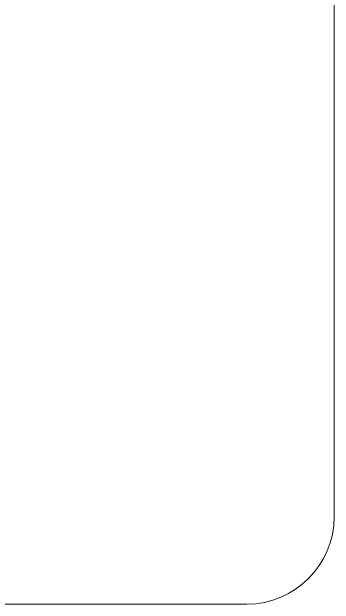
# Model space of a CAD drawing. Header units: centimetres. Extents: x -24.7 to -6.6, y 0.1 to 22.
# Drawn here: x -8.153 to -6.593, y 0.073 to 2.937 of the extents above; entities that cross this region are included whole.
import ezdxf

# ---------------------------------------------------------------- set-up
doc = ezdxf.new("R2010")
doc.units = ezdxf.units.CM
doc.header["$MEASUREMENT"] = 0
doc.layers.add('Layer 1', color=7, linetype='Continuous')

msp = doc.modelspace()

# ---------------------------------------------------------------- linework, layer by layer
at = {"layer": 'Layer 1', "lineweight": 20}
msp.add_open_spline([(-24.23734, 10.9532), (-24.23734, 10.9532), (-7.01586, 10.9532), (-7.01586, 10.9532), (-7.01586, 10.9532), (-6.78356, 10.9532), (-6.5935, 10.76314), (-6.5935, 10.53084), (-6.5935, 10.53084), (-6.5935, 10.53084), (-6.5935, 0.49496), (-6.5935, 0.49496), (-6.5935, 0.49496), (-6.5935, 0.26266), (-6.78356, 0.0726), (-7.01586, 0.0726), (-7.01586, 0.0726), (-7.01586, 0.0726), (-24.23734, 0.0726), (-24.23734, 0.0726), (-24.23734, 0.0726), (-24.46964, 0.0726), (-24.6597, 0.26266), (-24.6597, 0.49496), (-24.6597, 0.49496), (-24.6597, 0.49496), (-24.6597, 10.53084), (-24.6597, 10.53084), (-24.6597, 10.53084), (-24.6597, 10.76314), (-24.46964, 10.9532), (-24.23734, 10.9532)], degree=3, knots=[0, 0, 0, 0, 0.1111111, 0.1111111, 0.1111111, 0.1111111, 0.2222222, 0.2222222, 0.2222222, 0.2222222, 0.3333333, 0.3333333, 0.3333333, 0.3333333, 0.4444444, 0.4444444, 0.4444444, 0.4444444, 0.5555556, 0.5555556, 0.5555556, 0.5555556, 0.6666667, 0.6666667, 0.6666667, 0.6666667, 0.7777778, 0.7777778, 0.7777778, 0.7777778, 1, 1, 1, 1], dxfattribs=at)

doc.saveas('drawing.dxf')
